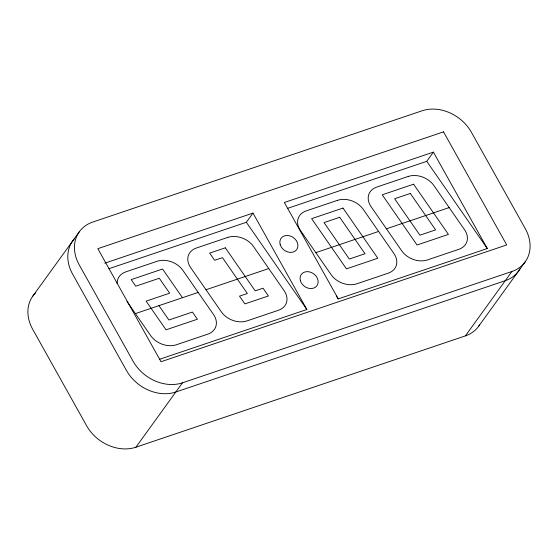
<?xml version="1.0" encoding="UTF-8"?>
<svg xmlns="http://www.w3.org/2000/svg" width="558" height="558" viewBox="0 0 558 558"><rect width="100%" height="100%" fill="white"/><g stroke="black" fill="none" stroke-linecap="round" stroke-linejoin="round"><path stroke-width="0.84" d="M32.81 296.117L79.355 231.716M108.831 268.754L246.343 222.286L252.99 213.086L306.879 309.509L159.483 359.317M35.454 293.013A38.523 31.122 35.9 0 0 32.678 329.255L86.567 425.677A38.523 31.122 35.9 0 0 135.908 447.216L182.452 382.816L511.909 271.488A38.523 31.122 35.9 0 0 525.322 228.745L471.433 132.323A38.523 31.122 35.9 0 0 422.092 110.784L92.635 222.105A38.523 31.122 35.9 0 0 79.222 264.848L133.111 361.277A38.523 31.122 35.9 0 0 182.452 382.816M287.6 208.35L426.758 161.325L433.406 152.125L487.294 248.547L338.253 298.907L336.272 296.047M135.908 447.216L465.365 335.895L511.909 271.488M478.645 326.284L525.19 261.883M104.771 263.174L252.99 213.086M433.406 152.125L284.364 202.484L338.253 298.907M135.413 313.61L198.167 292.406M206.014 289.755L268.768 268.551M315.828 252.648L378.582 231.444M386.429 228.794L449.183 207.59M426.758 161.325L487.294 248.547M246.343 222.286L306.879 309.509M182.48 297.707L162.573 269.026L131.2 279.628L135.761 286.205L159.295 278.254L169.66 293.187L146.126 301.139L166.033 329.82L197.406 319.218L192.433 312.048L168.9 319.999L158.946 305.658M127.001 301.487L150.751 335.714A19.265 14.417 23.4 0 0 176.391 344.753L207.771 334.151A19.265 14.417 23.4 0 0 213.505 314.51L182.829 270.302A19.265 14.417 23.4 0 0 157.189 261.263L125.808 271.865A19.265 14.417 23.4 0 0 117.201 283.624M74.221 239.012A38.523 31.122 35.9 0 0 72.575 274.048L126.464 370.477A38.523 31.122 35.9 0 0 175.798 392.016L505.262 280.688A38.523 31.122 35.9 0 0 520.272 268.328M479.552 324.937A38.523 31.122 35.9 0 1 465.365 335.895M443.526 131.862L97.824 248.673L161.018 361.737L506.713 244.927L443.526 131.862M227.783 237.408L196.409 248.01A19.265 14.417 23.4 0 0 190.669 267.652L221.352 311.859A19.265 14.417 23.4 0 0 246.992 320.899L278.372 310.297A19.265 14.417 23.4 0 0 284.106 290.655L253.423 246.448A19.265 14.417 23.4 0 0 227.783 237.408M337.604 200.301L306.223 210.903A19.265 14.417 23.4 0 0 300.49 230.545L331.173 274.752A19.265 14.417 23.4 0 0 356.813 283.792L388.187 273.19A19.265 14.417 23.4 0 0 393.927 253.548L363.244 209.341A19.265 14.417 23.4 0 0 337.604 200.301M408.205 176.447L376.824 187.049A19.265 14.417 23.4 0 0 371.091 206.69L401.767 250.898A19.265 14.417 23.4 0 0 427.407 259.937L458.788 249.335A19.265 14.417 23.4 0 0 464.521 229.694L433.845 185.486A19.265 14.417 23.4 0 0 408.205 176.447M225.327 247.822L209.641 253.123L214.614 260.293L222.461 257.643L247.34 293.494L239.494 296.145L244.885 303.908L268.419 295.956L263.027 288.193L255.187 290.844L225.327 247.822M342.989 208.064L311.615 218.666L346.448 268.858L377.822 258.256L342.989 208.064M413.59 184.21L382.216 194.812L417.049 245.004L448.423 234.402L413.59 184.21M339.71 217.292L324.024 222.593L349.315 259.038L365.002 253.737L339.71 217.292M410.311 193.438L394.625 198.739L419.916 235.183L435.603 229.882L410.311 193.438M300.357 280.583A9.632 7.784 35.9 0 0 315.465 287.182A9.632 7.784 35.9 0 0 311.469 272.548A9.632 7.784 35.9 0 0 300.357 280.583M280.144 244.425A9.632 7.784 35.9 0 0 295.252 251.023A9.632 7.784 35.9 0 0 291.255 236.39A9.632 7.784 35.9 0 0 280.144 244.425"/></g></svg>
